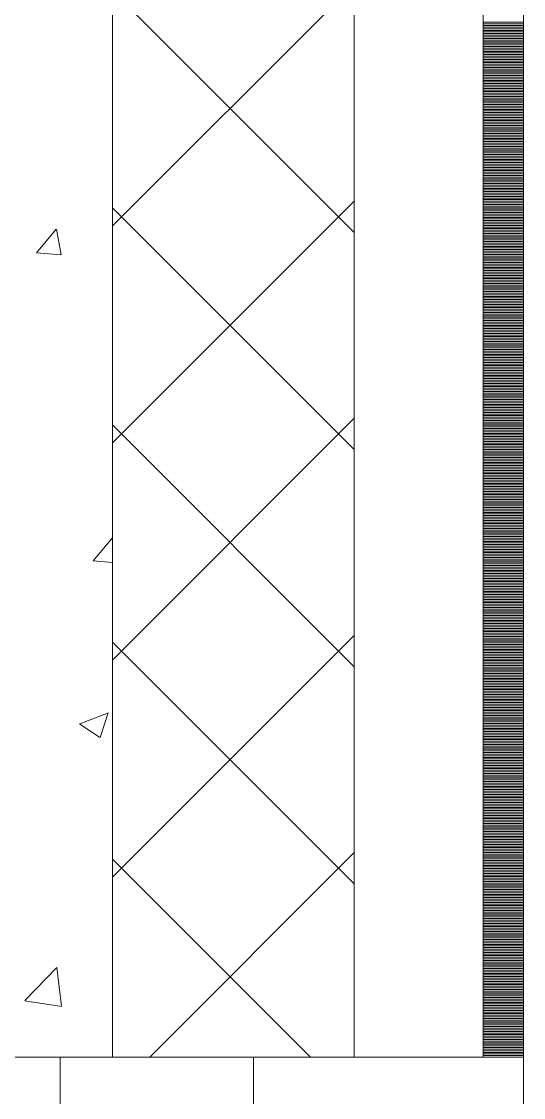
# Model space of a CAD drawing. Header units: millimetres. Extents: x -231292 to 573618, y -153144 to 564035.
# Drawn here: x 29027 to 29338, y -95270 to -94603 of the extents above; entities that cross this region are included whole.
import ezdxf

# ---------------------------------------------------------------- set-up
doc = ezdxf.new("R2010")
doc.units = ezdxf.units.MM
for name, color, linetype, lineweight in [('A-Wall_Материал_Газоблок_Контур', 250, 'Continuous', 0), ('АР_Окна', 250, 'Continuous', 5), ('АР_Стены ПЕНОблок', 250, 'Continuous', 20), ('АР_Тонкая', 250, 'Continuous', 5), ('АР_Утеплитель', 250, 'Continuous', 0), ('АР_Штриховка', 250, 'Continuous', 0)]:
    doc.layers.add(name, color=color, linetype=linetype, lineweight=lineweight)

msp = doc.modelspace()

# ---------------------------------------------------------------- linework, layer by layer
at = {"layer": 'A-Wall_Материал_Газоблок_Контур', "color": 18, "linetype": 'Continuous', "lineweight": 0, "true_color": 0x000000}
msp.add_line((29338.458, -96445.283), (29338.458, -95245.283), dxfattribs=at)
at = {"layer": 'АР_Окна', "color": 18, "linetype": 'Continuous', "lineweight": 5, "true_color": 0x000000}
for p, q in [((29170.958, -95245.283), (29050.958, -95245.283)), ((29050.958, -95245.283), (29050.958, -95295.283)), ((29170.958, -95295.283), (29170.958, -95245.283)), ((29338.458, -95245.283), (29338.458, -96445.283))]:
    msp.add_line(p, q, dxfattribs=at)
at = {"layer": 'АР_Стены ПЕНОблок', "color": 18, "linetype": 'Continuous', "lineweight": 20, "true_color": 0x000000}
for p, q in [((29083.458, -95245.283), (29083.458, -93770.283)), ((28883.458, -95245.283), (29083.458, -95245.283))]:
    msp.add_line(p, q, dxfattribs=at)
at = {"layer": 'АР_Тонкая', "color": 18, "linetype": 'Continuous', "lineweight": 5, "true_color": 0x000000}
for p, q in [((29233.458, -93920.283), (29233.458, -95245.283)), ((29313.458, -95245.283), (29313.458, -94000.283)), ((29313.458, -94000.283), (29313.458, -95245.283)), ((29338.458, -95245.283), (29338.458, -94025.283)), ((29233.458, -95245.283), (29313.458, -95245.283)), ((29313.458, -95245.283), (29338.458, -95245.283))]:
    msp.add_line(p, q, dxfattribs=at)
at = {"layer": 'АР_Утеплитель', "color": 18, "linetype": 'Continuous', "lineweight": 0, "true_color": 0x000000}
for p, q in [((29083.458, -93770.283), (29083.458, -95245.283)), ((29233.458, -95245.283), (29233.458, -93920.283)), ((29083.458, -95245.283), (29233.458, -95245.283))]:
    msp.add_line(p, q, dxfattribs=at)
at = {"layer": 'АР_Штриховка', "color": 18, "linetype": 'Continuous', "lineweight": 0, "true_color": 0x000000}
for p, q in [((29083.458, -94729.531), (29233.458, -94579.531)), ((29233.458, -94733.674), (29083.458, -94583.674)), ((29313.458, -94603.283), (29338.458, -94603.283)), ((29313.458, -94604.283), (29338.458, -94604.283)), ((29313.458, -94605.283), (29338.458, -94605.283)), ((29313.458, -94606.283), (29338.458, -94606.283)), ((29313.458, -94607.283), (29338.458, -94607.283)), ((29313.458, -94608.283), (29338.458, -94608.283)), ((29313.458, -94609.283), (29338.458, -94609.283)), ((29313.458, -94610.283), (29338.458, -94610.283)), ((29313.458, -94611.283), (29338.458, -94611.283)), ((29313.458, -94612.283), (29338.458, -94612.283)), ((29313.458, -94613.283), (29338.458, -94613.283)), ((29313.458, -94614.283), (29338.458, -94614.283)), ((29313.458, -94615.283), (29338.458, -94615.283)), ((29313.458, -94616.283), (29338.458, -94616.283)), ((29313.458, -94617.283), (29338.458, -94617.283)), ((29313.458, -94618.283), (29338.458, -94618.283)), ((29313.458, -94619.283), (29338.458, -94619.283)), ((29313.458, -94620.283), (29338.458, -94620.283)), ((29313.458, -94621.283), (29338.458, -94621.283)), ((29313.458, -94622.283), (29338.458, -94622.283)), ((29313.458, -94623.283), (29338.458, -94623.283)), ((29313.458, -94624.283), (29338.458, -94624.283)), ((29313.458, -94625.283), (29338.458, -94625.283)), ((29313.458, -94626.283), (29338.458, -94626.283)), ((29313.458, -94627.283), (29338.458, -94627.283)), ((29313.458, -94628.283), (29338.458, -94628.283)), ((29313.458, -94629.283), (29338.458, -94629.283)), ((29313.458, -94630.283), (29338.458, -94630.283)), ((29313.458, -94631.283), (29338.458, -94631.283)), ((29313.458, -94632.283), (29338.458, -94632.283)), ((29313.458, -94633.283), (29338.458, -94633.283)), ((29313.458, -94634.283), (29338.458, -94634.283)), ((29313.458, -94635.283), (29338.458, -94635.283)), ((29313.458, -94636.283), (29338.458, -94636.283)), ((29313.458, -94637.283), (29338.458, -94637.283)), ((29313.458, -94638.283), (29338.458, -94638.283)), ((29313.458, -94639.283), (29338.458, -94639.283)), ((29313.458, -94640.283), (29338.458, -94640.283)), ((29313.458, -94641.283), (29338.458, -94641.283)), ((29313.458, -94642.283), (29338.458, -94642.283)), ((29313.458, -94643.283), (29338.458, -94643.283)), ((29313.458, -94644.283), (29338.458, -94644.283)), ((29313.458, -94645.283), (29338.458, -94645.283)), ((29313.458, -94646.283), (29338.458, -94646.283)), ((29313.458, -94647.283), (29338.458, -94647.283)), ((29313.458, -94648.283), (29338.458, -94648.283)), ((29313.458, -94649.283), (29338.458, -94649.283)), ((29313.458, -94650.283), (29338.458, -94650.283)), ((29313.458, -94651.283), (29338.458, -94651.283)), ((29313.458, -94652.283), (29338.458, -94652.283)), ((29313.458, -94653.283), (29338.458, -94653.283)), ((29313.458, -94654.283), (29338.458, -94654.283)), ((29313.458, -94655.283), (29338.458, -94655.283)), ((29313.458, -94656.283), (29338.458, -94656.283)), ((29313.458, -94657.283), (29338.458, -94657.283)), ((29313.458, -94658.283), (29338.458, -94658.283)), ((29313.458, -94659.283), (29338.458, -94659.283)), ((29313.458, -94660.283), (29338.458, -94660.283)), ((29313.458, -94661.283), (29338.458, -94661.283)), ((29313.458, -94662.283), (29338.458, -94662.283)), ((29313.458, -94663.283), (29338.458, -94663.283)), ((29313.458, -94664.283), (29338.458, -94664.283)), ((29313.458, -94665.283), (29338.458, -94665.283)), ((29313.458, -94666.283), (29338.458, -94666.283)), ((29313.458, -94667.283), (29338.458, -94667.283)), ((29313.458, -94668.283), (29338.458, -94668.283)), ((29313.458, -94669.283), (29338.458, -94669.283)), ((29313.458, -94670.283), (29338.458, -94670.283)), ((29313.458, -94671.283), (29338.458, -94671.283)), ((29313.458, -94672.283), (29338.458, -94672.283)), ((29313.458, -94673.283), (29338.458, -94673.283)), ((29313.458, -94674.283), (29338.458, -94674.283)), ((29313.458, -94675.283), (29338.458, -94675.283)), ((29313.458, -94676.283), (29338.458, -94676.283)), ((29313.458, -94677.283), (29338.458, -94677.283)), ((29313.458, -94678.283), (29338.458, -94678.283)), ((29313.458, -94679.283), (29338.458, -94679.283)), ((29313.458, -94680.283), (29338.458, -94680.283)), ((29313.458, -94681.283), (29338.458, -94681.283)), ((29313.458, -94682.283), (29338.458, -94682.283)), ((29313.458, -94683.283), (29338.458, -94683.283)), ((29313.458, -94684.283), (29338.458, -94684.283)), ((29313.458, -94685.283), (29338.458, -94685.283)), ((29313.458, -94686.283), (29338.458, -94686.283)), ((29313.458, -94687.283), (29338.458, -94687.283)), ((29313.458, -94688.283), (29338.458, -94688.283)), ((29313.458, -94689.283), (29338.458, -94689.283)), ((29313.458, -94690.283), (29338.458, -94690.283)), ((29313.458, -94691.283), (29338.458, -94691.283)), ((29313.458, -94692.283), (29338.458, -94692.283)), ((29313.458, -94693.283), (29338.458, -94693.283)), ((29313.458, -94694.283), (29338.458, -94694.283)), ((29313.458, -94695.283), (29338.458, -94695.283)), ((29313.458, -94696.283), (29338.458, -94696.283)), ((29313.458, -94697.283), (29338.458, -94697.283)), ((29313.458, -94698.283), (29338.458, -94698.283)), ((29313.458, -94699.283), (29338.458, -94699.283)), ((29313.458, -94700.283), (29338.458, -94700.283)), ((29313.458, -94701.283), (29338.458, -94701.283)), ((29313.458, -94702.283), (29338.458, -94702.283)), ((29313.458, -94703.283), (29338.458, -94703.283)), ((29313.458, -94704.283), (29338.458, -94704.283)), ((29313.458, -94705.283), (29338.458, -94705.283)), ((29313.458, -94706.283), (29338.458, -94706.283)), ((29313.458, -94707.283), (29338.458, -94707.283)), ((29313.458, -94708.283), (29338.458, -94708.283)), ((29313.458, -94709.283), (29338.458, -94709.283)), ((29313.458, -94710.283), (29338.458, -94710.283)), ((29313.458, -94711.283), (29338.458, -94711.283)), ((29083.458, -94864.234), (29233.458, -94714.234)), ((29313.458, -94712.283), (29338.458, -94712.283)), ((29313.458, -94713.283), (29338.458, -94713.283)), ((29313.458, -94714.283), (29338.458, -94714.283)), ((29313.458, -94715.283), (29338.458, -94715.283)), ((29313.458, -94716.283), (29338.458, -94716.283)), ((29313.458, -94717.283), (29338.458, -94717.283)), ((29233.458, -94868.378), (29083.458, -94718.378)), ((29313.458, -94718.283), (29338.458, -94718.283)), ((29313.458, -94719.283), (29338.458, -94719.283)), ((29313.458, -94720.283), (29338.458, -94720.283)), ((29313.458, -94721.283), (29338.458, -94721.283)), ((29313.458, -94722.283), (29338.458, -94722.283)), ((29313.458, -94723.283), (29338.458, -94723.283)), ((29313.458, -94724.283), (29338.458, -94724.283)), ((29051.531, -94747.531), (29048.594, -94731.61)), ((29313.458, -94725.283), (29338.458, -94725.283)), ((29313.458, -94726.283), (29338.458, -94726.283)), ((29313.458, -94727.283), (29338.458, -94727.283)), ((29313.458, -94728.283), (29338.458, -94728.283)), ((29313.458, -94729.283), (29338.458, -94729.283)), ((29313.458, -94730.283), (29338.458, -94730.283)), ((29313.458, -94731.283), (29338.458, -94731.283)), ((29036.245, -94746.221), (29048.49, -94731.627)), ((29313.458, -94732.283), (29338.458, -94732.283)), ((29313.458, -94733.283), (29338.458, -94733.283)), ((29313.458, -94734.283), (29338.458, -94734.283)), ((29313.458, -94735.283), (29338.458, -94735.283)), ((29313.458, -94736.283), (29338.458, -94736.283)), ((29313.458, -94737.283), (29338.458, -94737.283)), ((29313.458, -94738.283), (29338.458, -94738.283)), ((29313.458, -94739.283), (29338.458, -94739.283)), ((29313.458, -94740.283), (29338.458, -94740.283)), ((29313.458, -94741.283), (29338.458, -94741.283)), ((29313.458, -94742.283), (29338.458, -94742.283)), ((29313.458, -94743.283), (29338.458, -94743.283)), ((29313.458, -94744.283), (29338.458, -94744.283)), ((29036.245, -94746.222), (29051.427, -94747.55)), ((29313.458, -94745.283), (29338.458, -94745.283)), ((29313.458, -94746.283), (29338.458, -94746.283)), ((29313.458, -94747.283), (29338.458, -94747.283)), ((29313.458, -94748.283), (29338.458, -94748.283)), ((29313.458, -94749.283), (29338.458, -94749.283)), ((29313.458, -94750.283), (29338.458, -94750.283)), ((29313.458, -94751.283), (29338.458, -94751.283)), ((29313.458, -94752.283), (29338.458, -94752.283)), ((29313.458, -94753.283), (29338.458, -94753.283)), ((29313.458, -94754.283), (29338.458, -94754.283)), ((29313.458, -94755.283), (29338.458, -94755.283)), ((29313.458, -94756.283), (29338.458, -94756.283)), ((29313.458, -94757.283), (29338.458, -94757.283)), ((29313.458, -94758.283), (29338.458, -94758.283)), ((29313.458, -94759.283), (29338.458, -94759.283)), ((29313.458, -94760.283), (29338.458, -94760.283)), ((29313.458, -94761.283), (29338.458, -94761.283)), ((29313.458, -94762.283), (29338.458, -94762.283)), ((29313.458, -94763.283), (29338.458, -94763.283)), ((29313.458, -94764.283), (29338.458, -94764.283)), ((29313.458, -94765.283), (29338.458, -94765.283)), ((29313.458, -94766.283), (29338.458, -94766.283)), ((29313.458, -94767.283), (29338.458, -94767.283)), ((29313.458, -94768.283), (29338.458, -94768.283)), ((29313.458, -94769.283), (29338.458, -94769.283)), ((29313.458, -94770.283), (29338.458, -94770.283)), ((29313.458, -94771.283), (29338.458, -94771.283)), ((29313.458, -94772.283), (29338.458, -94772.283)), ((29313.458, -94773.283), (29338.458, -94773.283)), ((29313.458, -94774.283), (29338.458, -94774.283)), ((29313.458, -94775.283), (29338.458, -94775.283)), ((29313.458, -94776.283), (29338.458, -94776.283)), ((29313.458, -94777.283), (29338.458, -94777.283)), ((29313.458, -94778.283), (29338.458, -94778.283)), ((29313.458, -94779.283), (29338.458, -94779.283)), ((29313.458, -94780.283), (29338.458, -94780.283)), ((29313.458, -94781.283), (29338.458, -94781.283)), ((29313.458, -94782.283), (29338.458, -94782.283)), ((29313.458, -94783.283), (29338.458, -94783.283)), ((29313.458, -94784.283), (29338.458, -94784.283)), ((29313.458, -94785.283), (29338.458, -94785.283)), ((29313.458, -94786.283), (29338.458, -94786.283)), ((29313.458, -94787.283), (29338.458, -94787.283)), ((29313.458, -94788.283), (29338.458, -94788.283)), ((29313.458, -94789.283), (29338.458, -94789.283)), ((29313.458, -94790.283), (29338.458, -94790.283)), ((29313.458, -94791.283), (29338.458, -94791.283)), ((29313.458, -94792.283), (29338.458, -94792.283)), ((29313.458, -94793.283), (29338.458, -94793.283)), ((29313.458, -94794.283), (29338.458, -94794.283)), ((29313.458, -94795.283), (29338.458, -94795.283)), ((29313.458, -94796.283), (29338.458, -94796.283)), ((29313.458, -94797.283), (29338.458, -94797.283)), ((29313.458, -94798.283), (29338.458, -94798.283)), ((29313.458, -94799.283), (29338.458, -94799.283)), ((29313.458, -94800.283), (29338.458, -94800.283)), ((29313.458, -94801.283), (29338.458, -94801.283)), ((29313.458, -94802.283), (29338.458, -94802.283)), ((29313.458, -94803.283), (29338.458, -94803.283)), ((29313.458, -94804.283), (29338.458, -94804.283)), ((29313.458, -94805.283), (29338.458, -94805.283)), ((29313.458, -94806.283), (29338.458, -94806.283)), ((29313.458, -94807.283), (29338.458, -94807.283)), ((29313.458, -94808.283), (29338.458, -94808.283)), ((29313.458, -94809.283), (29338.458, -94809.283)), ((29313.458, -94810.283), (29338.458, -94810.283)), ((29313.458, -94811.283), (29338.458, -94811.283)), ((29313.458, -94812.283), (29338.458, -94812.283)), ((29313.458, -94813.283), (29338.458, -94813.283)), ((29313.458, -94814.283), (29338.458, -94814.283)), ((29313.458, -94815.283), (29338.458, -94815.283)), ((29313.458, -94816.283), (29338.458, -94816.283)), ((29313.458, -94817.283), (29338.458, -94817.283)), ((29313.458, -94818.283), (29338.458, -94818.283)), ((29313.458, -94819.283), (29338.458, -94819.283)), ((29313.458, -94820.283), (29338.458, -94820.283)), ((29313.458, -94821.283), (29338.458, -94821.283)), ((29313.458, -94822.283), (29338.458, -94822.283)), ((29313.458, -94823.283), (29338.458, -94823.283)), ((29313.458, -94824.283), (29338.458, -94824.283)), ((29313.458, -94825.283), (29338.458, -94825.283)), ((29313.458, -94826.283), (29338.458, -94826.283)), ((29313.458, -94827.283), (29338.458, -94827.283)), ((29313.458, -94828.283), (29338.458, -94828.283)), ((29313.458, -94829.283), (29338.458, -94829.283)), ((29313.458, -94830.283), (29338.458, -94830.283)), ((29313.458, -94831.283), (29338.458, -94831.283)), ((29313.458, -94832.283), (29338.458, -94832.283)), ((29313.458, -94833.283), (29338.458, -94833.283)), ((29313.458, -94834.283), (29338.458, -94834.283)), ((29313.458, -94835.283), (29338.458, -94835.283)), ((29313.458, -94836.283), (29338.458, -94836.283)), ((29313.458, -94837.283), (29338.458, -94837.283)), ((29313.458, -94838.283), (29338.458, -94838.283)), ((29313.458, -94839.283), (29338.458, -94839.283)), ((29313.458, -94840.283), (29338.458, -94840.283)), ((29313.458, -94841.283), (29338.458, -94841.283)), ((29313.458, -94842.283), (29338.458, -94842.283)), ((29313.458, -94843.283), (29338.458, -94843.283)), ((29313.458, -94844.283), (29338.458, -94844.283)), ((29083.458, -94998.938), (29233.458, -94848.938)), ((29313.458, -94845.283), (29338.458, -94845.283)), ((29313.458, -94846.283), (29338.458, -94846.283)), ((29313.458, -94847.283), (29338.458, -94847.283)), ((29313.458, -94848.283), (29338.458, -94848.283)), ((29313.458, -94849.283), (29338.458, -94849.283)), ((29313.458, -94850.283), (29338.458, -94850.283)), ((29313.458, -94851.283), (29338.458, -94851.283)), ((29233.458, -95003.082), (29083.458, -94853.082)), ((29313.458, -94852.283), (29338.458, -94852.283)), ((29313.458, -94853.283), (29338.458, -94853.283)), ((29313.458, -94854.283), (29338.458, -94854.283)), ((29313.458, -94855.283), (29338.458, -94855.283)), ((29313.458, -94856.283), (29338.458, -94856.283)), ((29313.458, -94857.283), (29338.458, -94857.283)), ((29313.458, -94858.283), (29338.458, -94858.283)), ((29313.458, -94859.283), (29338.458, -94859.283)), ((29313.458, -94860.283), (29338.458, -94860.283)), ((29313.458, -94861.283), (29338.458, -94861.283)), ((29313.458, -94862.283), (29338.458, -94862.283)), ((29313.458, -94863.283), (29338.458, -94863.283)), ((29313.458, -94864.283), (29338.458, -94864.283)), ((29313.458, -94865.283), (29338.458, -94865.283)), ((29313.458, -94866.283), (29338.458, -94866.283)), ((29313.458, -94867.283), (29338.458, -94867.283)), ((29313.458, -94868.283), (29338.458, -94868.283)), ((29313.458, -94869.283), (29338.458, -94869.283)), ((29313.458, -94870.283), (29338.458, -94870.283)), ((29313.458, -94871.283), (29338.458, -94871.283)), ((29313.458, -94872.283), (29338.458, -94872.283)), ((29313.458, -94873.283), (29338.458, -94873.283)), ((29313.458, -94874.283), (29338.458, -94874.283)), ((29313.458, -94875.283), (29338.458, -94875.283)), ((29313.458, -94876.283), (29338.458, -94876.283)), ((29313.458, -94877.283), (29338.458, -94877.283)), ((29313.458, -94878.283), (29338.458, -94878.283)), ((29313.458, -94879.283), (29338.458, -94879.283)), ((29313.458, -94880.283), (29338.458, -94880.283)), ((29313.458, -94881.283), (29338.458, -94881.283)), ((29313.458, -94882.283), (29338.458, -94882.283)), ((29313.458, -94883.283), (29338.458, -94883.283)), ((29313.458, -94884.283), (29338.458, -94884.283)), ((29313.458, -94885.283), (29338.458, -94885.283)), ((29313.458, -94886.283), (29338.458, -94886.283)), ((29313.458, -94887.283), (29338.458, -94887.283)), ((29313.458, -94888.283), (29338.458, -94888.283)), ((29313.458, -94889.283), (29338.458, -94889.283)), ((29313.458, -94890.283), (29338.458, -94890.283)), ((29313.458, -94891.283), (29338.458, -94891.283)), ((29313.458, -94892.283), (29338.458, -94892.283)), ((29313.458, -94893.283), (29338.458, -94893.283)), ((29313.458, -94894.283), (29338.458, -94894.283)), ((29313.458, -94895.283), (29338.458, -94895.283)), ((29313.458, -94896.283), (29338.458, -94896.283)), ((29313.458, -94897.283), (29338.458, -94897.283)), ((29313.458, -94898.283), (29338.458, -94898.283)), ((29313.458, -94899.283), (29338.458, -94899.283)), ((29313.458, -94900.283), (29338.458, -94900.283)), ((29313.458, -94901.283), (29338.458, -94901.283)), ((29313.458, -94902.283), (29338.458, -94902.283)), ((29313.458, -94903.283), (29338.458, -94903.283)), ((29313.458, -94904.283), (29338.458, -94904.283)), ((29313.458, -94905.283), (29338.458, -94905.283)), ((29313.458, -94906.283), (29338.458, -94906.283)), ((29313.458, -94907.283), (29338.458, -94907.283)), ((29313.458, -94908.283), (29338.458, -94908.283)), ((29313.458, -94909.283), (29338.458, -94909.283)), ((29313.458, -94910.283), (29338.458, -94910.283)), ((29313.458, -94911.283), (29338.458, -94911.283)), ((29313.458, -94912.283), (29338.458, -94912.283)), ((29313.458, -94913.283), (29338.458, -94913.283)), ((29313.458, -94914.283), (29338.458, -94914.283)), ((29313.458, -94915.283), (29338.458, -94915.283)), ((29313.458, -94916.283), (29338.458, -94916.283)), ((29313.458, -94917.283), (29338.458, -94917.283)), ((29313.458, -94918.283), (29338.458, -94918.283)), ((29071.489, -94937.277), (29083.458, -94923.013)), ((29313.458, -94919.283), (29338.458, -94919.283)), ((29313.458, -94920.283), (29338.458, -94920.283)), ((29313.458, -94921.283), (29338.458, -94921.283)), ((29313.458, -94922.283), (29338.458, -94922.283)), ((29313.458, -94923.283), (29338.458, -94923.283)), ((29313.458, -94924.283), (29338.458, -94924.283)), ((29313.458, -94925.283), (29338.458, -94925.283)), ((29313.458, -94926.283), (29338.458, -94926.283)), ((29313.458, -94927.283), (29338.458, -94927.283)), ((29313.458, -94928.283), (29338.458, -94928.283)), ((29313.458, -94929.283), (29338.458, -94929.283)), ((29313.458, -94930.283), (29338.458, -94930.283)), ((29313.458, -94931.283), (29338.458, -94931.283)), ((29071.489, -94937.279), (29083.458, -94938.326)), ((29313.458, -94932.283), (29338.458, -94932.283)), ((29313.458, -94933.283), (29338.458, -94933.283)), ((29313.458, -94934.283), (29338.458, -94934.283)), ((29313.458, -94935.283), (29338.458, -94935.283)), ((29313.458, -94936.283), (29338.458, -94936.283)), ((29313.458, -94937.283), (29338.458, -94937.283)), ((29313.458, -94938.283), (29338.458, -94938.283)), ((29313.458, -94939.283), (29338.458, -94939.283)), ((29313.458, -94940.283), (29338.458, -94940.283)), ((29313.458, -94941.283), (29338.458, -94941.283)), ((29313.458, -94942.283), (29338.458, -94942.283)), ((29313.458, -94943.283), (29338.458, -94943.283)), ((29313.458, -94944.283), (29338.458, -94944.283)), ((29313.458, -94945.283), (29338.458, -94945.283)), ((29313.458, -94946.283), (29338.458, -94946.283)), ((29313.458, -94947.283), (29338.458, -94947.283)), ((29313.458, -94948.283), (29338.458, -94948.283)), ((29313.458, -94949.283), (29338.458, -94949.283)), ((29313.458, -94950.283), (29338.458, -94950.283)), ((29313.458, -94951.283), (29338.458, -94951.283)), ((29313.458, -94952.283), (29338.458, -94952.283)), ((29313.458, -94953.283), (29338.458, -94953.283)), ((29313.458, -94954.283), (29338.458, -94954.283)), ((29313.458, -94955.283), (29338.458, -94955.283)), ((29313.458, -94956.283), (29338.458, -94956.283)), ((29313.458, -94957.283), (29338.458, -94957.283)), ((29313.458, -94958.283), (29338.458, -94958.283)), ((29313.458, -94959.283), (29338.458, -94959.283)), ((29313.458, -94960.283), (29338.458, -94960.283)), ((29313.458, -94961.283), (29338.458, -94961.283)), ((29313.458, -94962.283), (29338.458, -94962.283)), ((29313.458, -94963.283), (29338.458, -94963.283)), ((29313.458, -94964.283), (29338.458, -94964.283)), ((29313.458, -94965.283), (29338.458, -94965.283)), ((29313.458, -94966.283), (29338.458, -94966.283)), ((29313.458, -94967.283), (29338.458, -94967.283)), ((29313.458, -94968.283), (29338.458, -94968.283)), ((29313.458, -94969.283), (29338.458, -94969.283)), ((29313.458, -94970.283), (29338.458, -94970.283)), ((29313.458, -94971.283), (29338.458, -94971.283)), ((29313.458, -94972.283), (29338.458, -94972.283)), ((29313.458, -94973.283), (29338.458, -94973.283)), ((29313.458, -94974.283), (29338.458, -94974.283)), ((29313.458, -94975.283), (29338.458, -94975.283)), ((29313.458, -94976.283), (29338.458, -94976.283)), ((29313.458, -94977.283), (29338.458, -94977.283)), ((29313.458, -94978.283), (29338.458, -94978.283)), ((29083.458, -95133.642), (29233.458, -94983.642)), ((29313.458, -94979.283), (29338.458, -94979.283)), ((29313.458, -94980.283), (29338.458, -94980.283)), ((29313.458, -94981.283), (29338.458, -94981.283)), ((29313.458, -94982.283), (29338.458, -94982.283)), ((29313.458, -94983.283), (29338.458, -94983.283)), ((29313.458, -94984.283), (29338.458, -94984.283)), ((29233.458, -95137.786), (29083.458, -94987.786)), ((29313.458, -94985.283), (29338.458, -94985.283)), ((29313.458, -94986.283), (29338.458, -94986.283)), ((29313.458, -94987.283), (29338.458, -94987.283)), ((29313.458, -94988.283), (29338.458, -94988.283)), ((29313.458, -94989.283), (29338.458, -94989.283)), ((29313.458, -94990.283), (29338.458, -94990.283)), ((29313.458, -94991.283), (29338.458, -94991.283)), ((29313.458, -94992.283), (29338.458, -94992.283)), ((29313.458, -94993.283), (29338.458, -94993.283)), ((29313.458, -94994.283), (29338.458, -94994.283)), ((29313.458, -94995.283), (29338.458, -94995.283)), ((29313.458, -94996.283), (29338.458, -94996.283)), ((29313.458, -94997.283), (29338.458, -94997.283)), ((29313.458, -94998.283), (29338.458, -94998.283)), ((29313.458, -94999.283), (29338.458, -94999.283)), ((29313.458, -95000.283), (29338.458, -95000.283)), ((29313.458, -95001.283), (29338.458, -95001.283)), ((29313.458, -95002.283), (29338.458, -95002.283)), ((29313.458, -95003.283), (29338.458, -95003.283)), ((29313.458, -95004.283), (29338.458, -95004.283)), ((29313.458, -95005.283), (29338.458, -95005.283)), ((29313.458, -95006.283), (29338.458, -95006.283)), ((29313.458, -95007.283), (29338.458, -95007.283)), ((29313.458, -95008.283), (29338.458, -95008.283)), ((29313.458, -95009.283), (29338.458, -95009.283)), ((29313.458, -95010.283), (29338.458, -95010.283)), ((29313.458, -95011.283), (29338.458, -95011.283)), ((29313.458, -95012.283), (29338.458, -95012.283)), ((29313.458, -95013.283), (29338.458, -95013.283)), ((29313.458, -95014.283), (29338.458, -95014.283)), ((29313.458, -95015.283), (29338.458, -95015.283)), ((29313.458, -95016.283), (29338.458, -95016.283)), ((29313.458, -95017.283), (29338.458, -95017.283)), ((29313.458, -95018.283), (29338.458, -95018.283)), ((29313.458, -95019.283), (29338.458, -95019.283)), ((29313.458, -95020.283), (29338.458, -95020.283)), ((29313.458, -95021.283), (29338.458, -95021.283)), ((29313.458, -95022.283), (29338.458, -95022.283)), ((29313.458, -95023.283), (29338.458, -95023.283)), ((29313.458, -95024.283), (29338.458, -95024.283)), ((29313.458, -95025.283), (29338.458, -95025.283)), ((29063.021, -95038.391), (29080.805, -95031.564)), ((29075.637, -95046.967), (29080.787, -95031.618)), ((29313.458, -95026.283), (29338.458, -95026.283)), ((29313.458, -95027.283), (29338.458, -95027.283)), ((29313.458, -95028.283), (29338.458, -95028.283)), ((29313.458, -95029.283), (29338.458, -95029.283)), ((29313.458, -95030.283), (29338.458, -95030.283)), ((29313.458, -95031.283), (29338.458, -95031.283)), ((29062.997, -95038.443), (29075.632, -95046.965)), ((29313.458, -95032.283), (29338.458, -95032.283)), ((29313.458, -95033.283), (29338.458, -95033.283)), ((29313.458, -95034.283), (29338.458, -95034.283)), ((29313.458, -95035.283), (29338.458, -95035.283)), ((29313.458, -95036.283), (29338.458, -95036.283)), ((29313.458, -95037.283), (29338.458, -95037.283)), ((29313.458, -95038.283), (29338.458, -95038.283)), ((29313.458, -95039.283), (29338.458, -95039.283)), ((29313.458, -95040.283), (29338.458, -95040.283)), ((29313.458, -95041.283), (29338.458, -95041.283)), ((29313.458, -95042.283), (29338.458, -95042.283)), ((29313.458, -95043.283), (29338.458, -95043.283)), ((29313.458, -95044.283), (29338.458, -95044.283)), ((29313.458, -95045.283), (29338.458, -95045.283)), ((29313.458, -95046.283), (29338.458, -95046.283)), ((29313.458, -95047.283), (29338.458, -95047.283)), ((29313.458, -95048.283), (29338.458, -95048.283)), ((29313.458, -95049.283), (29338.458, -95049.283)), ((29313.458, -95050.283), (29338.458, -95050.283)), ((29313.458, -95051.283), (29338.458, -95051.283)), ((29313.458, -95052.283), (29338.458, -95052.283)), ((29313.458, -95053.283), (29338.458, -95053.283)), ((29313.458, -95054.283), (29338.458, -95054.283)), ((29313.458, -95055.283), (29338.458, -95055.283)), ((29313.458, -95056.283), (29338.458, -95056.283)), ((29313.458, -95057.283), (29338.458, -95057.283)), ((29313.458, -95058.283), (29338.458, -95058.283)), ((29313.458, -95059.283), (29338.458, -95059.283)), ((29313.458, -95060.283), (29338.458, -95060.283)), ((29313.458, -95061.283), (29338.458, -95061.283)), ((29313.458, -95062.283), (29338.458, -95062.283)), ((29313.458, -95063.283), (29338.458, -95063.283)), ((29313.458, -95064.283), (29338.458, -95064.283)), ((29313.458, -95065.283), (29338.458, -95065.283)), ((29313.458, -95066.283), (29338.458, -95066.283)), ((29313.458, -95067.283), (29338.458, -95067.283)), ((29313.458, -95068.283), (29338.458, -95068.283)), ((29313.458, -95069.283), (29338.458, -95069.283)), ((29313.458, -95070.283), (29338.458, -95070.283)), ((29313.458, -95071.283), (29338.458, -95071.283)), ((29313.458, -95072.283), (29338.458, -95072.283)), ((29313.458, -95073.283), (29338.458, -95073.283)), ((29313.458, -95074.283), (29338.458, -95074.283)), ((29313.458, -95075.283), (29338.458, -95075.283)), ((29313.458, -95076.283), (29338.458, -95076.283)), ((29313.458, -95077.283), (29338.458, -95077.283)), ((29313.458, -95078.283), (29338.458, -95078.283)), ((29313.458, -95079.283), (29338.458, -95079.283)), ((29313.458, -95080.283), (29338.458, -95080.283)), ((29313.458, -95081.283), (29338.458, -95081.283)), ((29313.458, -95082.283), (29338.458, -95082.283)), ((29313.458, -95083.283), (29338.458, -95083.283)), ((29313.458, -95084.283), (29338.458, -95084.283)), ((29313.458, -95085.283), (29338.458, -95085.283)), ((29313.458, -95086.283), (29338.458, -95086.283)), ((29313.458, -95087.283), (29338.458, -95087.283)), ((29313.458, -95088.283), (29338.458, -95088.283)), ((29313.458, -95089.283), (29338.458, -95089.283)), ((29313.458, -95090.283), (29338.458, -95090.283)), ((29313.458, -95091.283), (29338.458, -95091.283)), ((29313.458, -95092.283), (29338.458, -95092.283)), ((29313.458, -95093.283), (29338.458, -95093.283)), ((29313.458, -95094.283), (29338.458, -95094.283)), ((29313.458, -95095.283), (29338.458, -95095.283)), ((29313.458, -95096.283), (29338.458, -95096.283)), ((29313.458, -95097.283), (29338.458, -95097.283)), ((29313.458, -95098.283), (29338.458, -95098.283)), ((29313.458, -95099.283), (29338.458, -95099.283)), ((29313.458, -95100.283), (29338.458, -95100.283)), ((29313.458, -95101.283), (29338.458, -95101.283)), ((29313.458, -95102.283), (29338.458, -95102.283)), ((29313.458, -95103.283), (29338.458, -95103.283)), ((29313.458, -95104.283), (29338.458, -95104.283)), ((29313.458, -95105.283), (29338.458, -95105.283)), ((29313.458, -95106.283), (29338.458, -95106.283)), ((29313.458, -95107.283), (29338.458, -95107.283)), ((29313.458, -95108.283), (29338.458, -95108.283)), ((29313.458, -95109.283), (29338.458, -95109.283)), ((29313.458, -95110.283), (29338.458, -95110.283)), ((29313.458, -95111.283), (29338.458, -95111.283)), ((29106.521, -95245.283), (29233.458, -95118.346)), ((29313.458, -95112.283), (29338.458, -95112.283)), ((29313.458, -95113.283), (29338.458, -95113.283)), ((29313.458, -95114.283), (29338.458, -95114.283)), ((29313.458, -95115.283), (29338.458, -95115.283)), ((29313.458, -95116.283), (29338.458, -95116.283)), ((29313.458, -95117.283), (29338.458, -95117.283)), ((29313.458, -95118.283), (29338.458, -95118.283)), ((29206.251, -95245.283), (29083.458, -95122.489)), ((29313.458, -95119.283), (29338.458, -95119.283)), ((29313.458, -95120.283), (29338.458, -95120.283)), ((29313.458, -95121.283), (29338.458, -95121.283)), ((29313.458, -95122.283), (29338.458, -95122.283)), ((29313.458, -95123.283), (29338.458, -95123.283)), ((29313.458, -95124.283), (29338.458, -95124.283)), ((29313.458, -95125.283), (29338.458, -95125.283)), ((29313.458, -95126.283), (29338.458, -95126.283)), ((29313.458, -95127.283), (29338.458, -95127.283)), ((29313.458, -95128.283), (29338.458, -95128.283)), ((29313.458, -95129.283), (29338.458, -95129.283)), ((29313.458, -95130.283), (29338.458, -95130.283)), ((29313.458, -95131.283), (29338.458, -95131.283)), ((29313.458, -95132.283), (29338.458, -95132.283)), ((29313.458, -95133.283), (29338.458, -95133.283)), ((29313.458, -95134.283), (29338.458, -95134.283)), ((29313.458, -95135.283), (29338.458, -95135.283)), ((29313.458, -95136.283), (29338.458, -95136.283)), ((29313.458, -95137.283), (29338.458, -95137.283)), ((29313.458, -95138.283), (29338.458, -95138.283)), ((29313.458, -95139.283), (29338.458, -95139.283)), ((29313.458, -95140.283), (29338.458, -95140.283)), ((29313.458, -95141.283), (29338.458, -95141.283)), ((29313.458, -95142.283), (29338.458, -95142.283)), ((29313.458, -95143.283), (29338.458, -95143.283)), ((29313.458, -95144.283), (29338.458, -95144.283)), ((29313.458, -95145.283), (29338.458, -95145.283)), ((29313.458, -95146.283), (29338.458, -95146.283)), ((29313.458, -95147.283), (29338.458, -95147.283)), ((29313.458, -95148.283), (29338.458, -95148.283)), ((29313.458, -95149.283), (29338.458, -95149.283)), ((29313.458, -95150.283), (29338.458, -95150.283)), ((29313.458, -95151.283), (29338.458, -95151.283)), ((29313.458, -95152.283), (29338.458, -95152.283)), ((29313.458, -95153.283), (29338.458, -95153.283)), ((29313.458, -95154.283), (29338.458, -95154.283)), ((29313.458, -95155.283), (29338.458, -95155.283)), ((29313.458, -95156.283), (29338.458, -95156.283)), ((29313.458, -95157.283), (29338.458, -95157.283)), ((29313.458, -95158.283), (29338.458, -95158.283)), ((29313.458, -95159.283), (29338.458, -95159.283)), ((29313.458, -95160.283), (29338.458, -95160.283)), ((29313.458, -95161.283), (29338.458, -95161.283)), ((29313.458, -95162.283), (29338.458, -95162.283)), ((29313.458, -95163.283), (29338.458, -95163.283)), ((29313.458, -95164.283), (29338.458, -95164.283)), ((29313.458, -95165.283), (29338.458, -95165.283)), ((29313.458, -95166.283), (29338.458, -95166.283)), ((29313.458, -95167.283), (29338.458, -95167.283)), ((29313.458, -95168.283), (29338.458, -95168.283)), ((29313.458, -95169.283), (29338.458, -95169.283)), ((29313.458, -95170.283), (29338.458, -95170.283)), ((29313.458, -95171.283), (29338.458, -95171.283)), ((29313.458, -95172.283), (29338.458, -95172.283)), ((29313.458, -95173.283), (29338.458, -95173.283)), ((29313.458, -95174.283), (29338.458, -95174.283)), ((29313.458, -95175.283), (29338.458, -95175.283)), ((29313.458, -95176.283), (29338.458, -95176.283)), ((29313.458, -95177.283), (29338.458, -95177.283)), ((29313.458, -95178.283), (29338.458, -95178.283)), ((29313.458, -95179.283), (29338.458, -95179.283)), ((29313.458, -95180.283), (29338.458, -95180.283)), ((29313.458, -95181.283), (29338.458, -95181.283)), ((29313.458, -95182.283), (29338.458, -95182.283)), ((29313.458, -95183.283), (29338.458, -95183.283)), ((29313.458, -95184.283), (29338.458, -95184.283)), ((29313.458, -95185.283), (29338.458, -95185.283)), ((29029.055, -95210.219), (29048.839, -95189.601)), ((29051.674, -95213.72), (29048.867, -95189.597)), ((29313.458, -95186.283), (29338.458, -95186.283)), ((29313.458, -95187.283), (29338.458, -95187.283)), ((29313.458, -95188.283), (29338.458, -95188.283)), ((29313.458, -95189.283), (29338.458, -95189.283)), ((29313.458, -95190.283), (29338.458, -95190.283)), ((29313.458, -95191.283), (29338.458, -95191.283)), ((29313.458, -95192.283), (29338.458, -95192.283)), ((29313.458, -95193.283), (29338.458, -95193.283)), ((29313.458, -95194.283), (29338.458, -95194.283)), ((29313.458, -95195.283), (29338.458, -95195.283)), ((29313.458, -95196.283), (29338.458, -95196.283)), ((29313.458, -95197.283), (29338.458, -95197.283)), ((29313.458, -95198.283), (29338.458, -95198.283)), ((29313.458, -95199.283), (29338.458, -95199.283)), ((29313.458, -95200.283), (29338.458, -95200.283)), ((29313.458, -95201.283), (29338.458, -95201.283)), ((29313.458, -95202.283), (29338.458, -95202.283)), ((29313.458, -95203.283), (29338.458, -95203.283)), ((29313.458, -95204.283), (29338.458, -95204.283)), ((29313.458, -95205.283), (29338.458, -95205.283)), ((29029.076, -95210.264), (29051.666, -95213.768)), ((29313.458, -95206.283), (29338.458, -95206.283)), ((29313.458, -95207.283), (29338.458, -95207.283)), ((29313.458, -95208.283), (29338.458, -95208.283)), ((29313.458, -95209.283), (29338.458, -95209.283)), ((29313.458, -95210.283), (29338.458, -95210.283)), ((29313.458, -95211.283), (29338.458, -95211.283)), ((29313.458, -95212.283), (29338.458, -95212.283)), ((29313.458, -95213.283), (29338.458, -95213.283)), ((29313.458, -95214.283), (29338.458, -95214.283)), ((29313.458, -95215.283), (29338.458, -95215.283)), ((29313.458, -95216.283), (29338.458, -95216.283)), ((29313.458, -95217.283), (29338.458, -95217.283)), ((29313.458, -95218.283), (29338.458, -95218.283)), ((29313.458, -95219.283), (29338.458, -95219.283)), ((29313.458, -95220.283), (29338.458, -95220.283)), ((29313.458, -95221.283), (29338.458, -95221.283)), ((29313.458, -95222.283), (29338.458, -95222.283)), ((29313.458, -95223.283), (29338.458, -95223.283)), ((29313.458, -95224.283), (29338.458, -95224.283)), ((29313.458, -95225.283), (29338.458, -95225.283)), ((29313.458, -95226.283), (29338.458, -95226.283)), ((29313.458, -95227.283), (29338.458, -95227.283)), ((29313.458, -95228.283), (29338.458, -95228.283)), ((29313.458, -95229.283), (29338.458, -95229.283)), ((29313.458, -95230.283), (29338.458, -95230.283)), ((29313.458, -95231.283), (29338.458, -95231.283)), ((29313.458, -95232.283), (29338.458, -95232.283)), ((29313.458, -95233.283), (29338.458, -95233.283)), ((29313.458, -95234.283), (29338.458, -95234.283)), ((29313.458, -95235.283), (29338.458, -95235.283)), ((29313.458, -95236.283), (29338.458, -95236.283)), ((29313.458, -95237.283), (29338.458, -95237.283)), ((29313.458, -95238.283), (29338.458, -95238.283)), ((29313.458, -95239.283), (29338.458, -95239.283)), ((29313.458, -95240.283), (29338.458, -95240.283)), ((29313.458, -95241.283), (29338.458, -95241.283)), ((29313.458, -95242.283), (29338.458, -95242.283)), ((29313.458, -95243.283), (29338.458, -95243.283)), ((29313.458, -95244.283), (29338.458, -95244.283)), ((29313.458, -95245.283), (29338.458, -95245.283))]:
    msp.add_line(p, q, dxfattribs=at)

doc.saveas('drawing.dxf')
